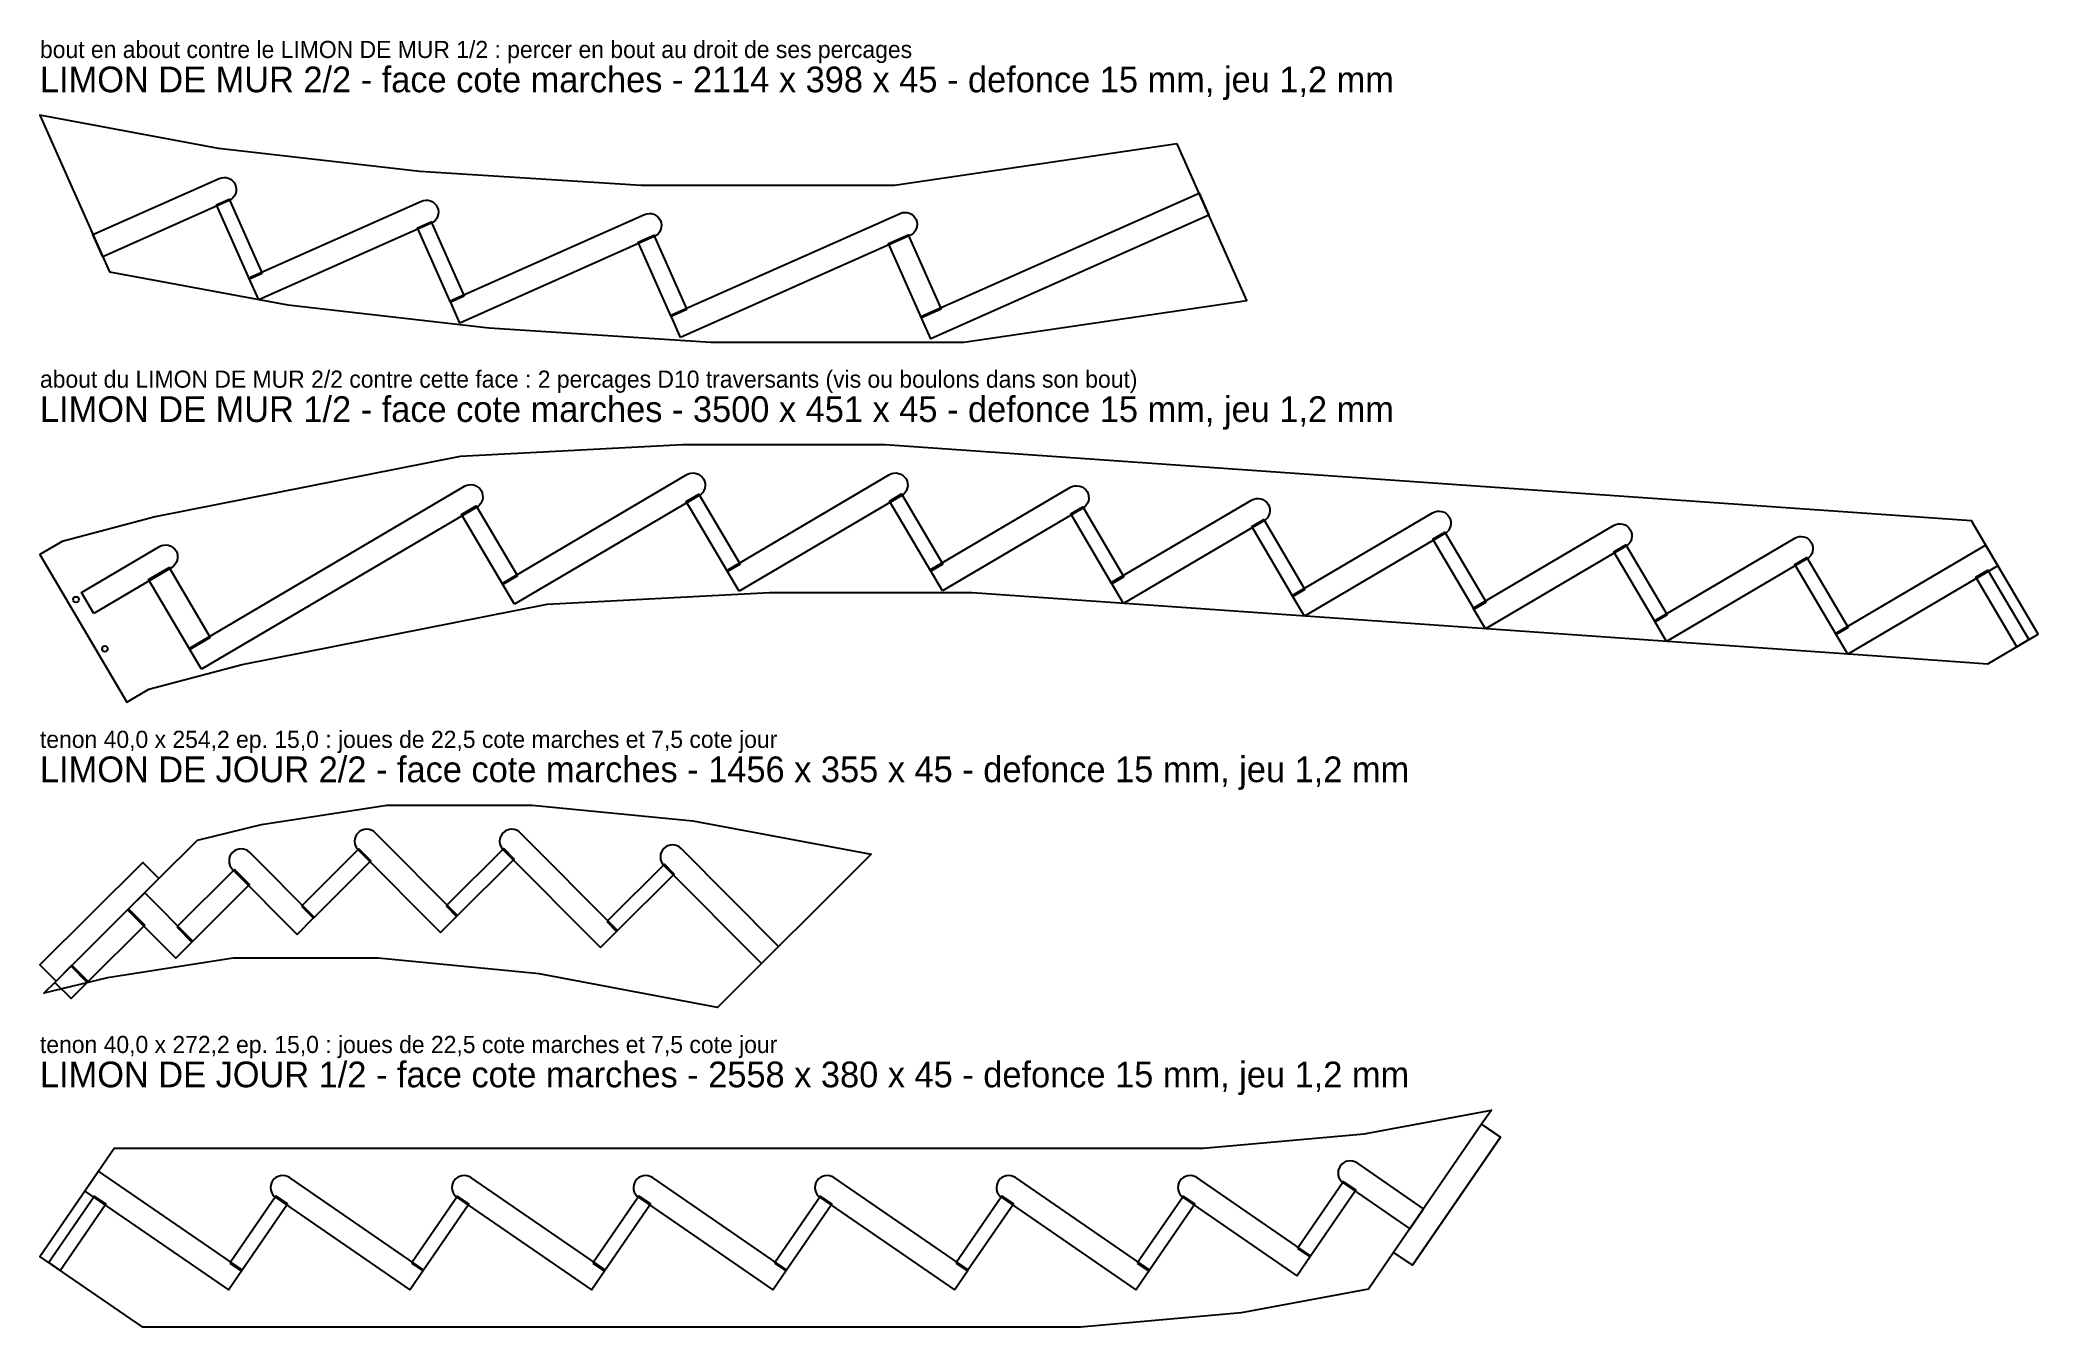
# Model space of a CAD drawing. Header units: millimetres. Extents: x 0 to 3499, y 0 to 2254.
import ezdxf

# ---------------------------------------------------------------- set-up
doc = ezdxf.new("R2010")
doc.units = ezdxf.units.MM
for name, color, linetype in [('DECOUPE', 7, 'CONTINUOUS'), ('DEFONCE', 1, 'CONTINUOUS'), ('PERCAGE', 30, 'CONTINUOUS'), ('TENON', 6, 'CONTINUOUS'), ('TEXTE', 3, 'CONTINUOUS')]:
    doc.layers.add(name, color=color, linetype=linetype)

msp = doc.modelspace()

# ---------------------------------------------------------------- linework, layer by layer
at = {"layer": 'DECOUPE'}
for points in [[(1991.964, 2071.649), (1496.411, 1998.874), (1053.019, 1998.874), (665.013, 2023.477), (312.485, 2063.84), (0, 2121.99), (121.788, 1847.823), (434.274, 1789.673), (786.801, 1749.31), (1174.807, 1724.707), (1618.199, 1724.707), (2113.752, 1797.482)], [(3382.736, 1411.348), (3065.664, 1433.574), (2748.592, 1455.801), (2431.52, 1478.027), (2114.449, 1500.254), (1797.377, 1522.48), (1480.305, 1544.707), (1125.474, 1544.707), (736.071, 1524.356), (201.732, 1418.688), (38.78, 1375.371), (0, 1352.544), (152.185, 1094.01), (190.965, 1116.838), (353.918, 1160.154), (888.257, 1265.822), (1277.66, 1286.173), (1632.49, 1286.173), (1949.562, 1263.947), (2266.634, 1241.72), (2583.706, 1219.494), (2900.778, 1197.267), (3217.85, 1175.041), (3411.616, 1161.458), (3499.412, 1213.139)], [(276.178, 852.705), (387.755, 879.715), (607.675, 914.01), (861.763, 914.01), (1143.251, 886.508), (1455.664, 827.967), (1186.465, 559.765), (874.053, 618.306), (592.565, 645.808), (338.477, 645.808), (118.557, 611.513), (6.979, 584.503), (28.232, 605.676), (0, 634.013), (180.061, 813.408), (208.293, 785.071)], [(130.25, 313.194), (448.1, 313.194), (765.95, 313.194), (1083.8, 313.194), (1401.65, 313.194), (1719.5, 313.194), (2037.35, 313.194), (2319.088, 338.007), (2541.933, 379.765), (2524.944, 355.039), (2557.912, 332.386), (2403.778, 108.062), (2370.811, 130.714), (2326.737, 66.57), (2103.892, 24.812), (1822.154, 0), (1504.304, 0), (1186.454, 0), (868.604, 0), (550.754, 0), (232.904, 0), (179.929, 0), (0, 123.629)]]:
    msp.add_lwpolyline(points, close=True, dxfattribs=at)
at = {"layer": 'DEFONCE'}
for points in [[(110.097, 1874.143), (92.884, 1912.892), (314.019, 2011.123, -0.414214), (341.999, 2000.355, -0.414214), (331.231, 1972.374)], [(383.102, 1798.456), (365.889, 1837.204), (667.959, 1971.387, -0.414214), (695.94, 1960.619, -0.414214), (685.172, 1932.639)], [(735.426, 1758.002), (718.213, 1796.751), (1058.631, 1947.968, -0.414214), (1086.612, 1937.2, -0.414214), (1075.843, 1909.219)], [(1121.973, 1732.75), (1104.76, 1771.499), (1506.446, 1949.933, -0.414214), (1534.427, 1939.165, -0.414214), (1523.659, 1911.184)], [(282.856, 1151.743), (261.347, 1188.283), (743.591, 1472.155, -0.414214), (772.616, 1464.64, -0.414214), (765.1, 1435.616)], [(830.969, 1265.519), (809.46, 1302.058), (1132.994, 1492.506, -0.414214), (1162.018, 1484.991, -0.414214), (1154.503, 1455.967)], [(1224.297, 1288.18), (1202.788, 1324.72), (1487.825, 1492.506, -0.414214), (1516.849, 1484.991, -0.414214), (1509.334, 1455.967)], [(1580.652, 1289.078), (1559.143, 1325.617), (1804.897, 1470.28, -0.414214), (1833.921, 1462.764, -0.414214), (1826.405, 1433.74)], [(1897.723, 1266.851), (1876.215, 1303.39), (2121.969, 1448.053, -0.414214), (2150.993, 1440.538, -0.414214), (2143.477, 1411.514)], [(2214.795, 1244.625), (2193.286, 1281.164), (2439.04, 1425.827, -0.414214), (2468.065, 1418.311, -0.414214), (2460.549, 1389.287)], [(2531.867, 1222.398), (2510.358, 1258.937), (2756.112, 1403.6, -0.414214), (2785.136, 1396.085, -0.414214), (2777.621, 1367.061)], [(94.081, 1249.491), (72.572, 1286.031), (209.252, 1366.488, -0.414214), (238.276, 1358.972, -0.414214), (230.761, 1329.948)], [(2848.939, 1200.172), (2827.43, 1236.711), (3073.184, 1381.374, -0.414214), (3102.208, 1373.858, -0.414214), (3094.693, 1344.834)], [(701.379, 690.742), (731.416, 720.667), (587.22, 865.399, 0.414214), (557.239, 865.454, 0.414214), (557.183, 835.473)], [(981.619, 664.493), (1011.656, 694.418), (841.308, 865.399, 0.414214), (811.327, 865.454, 0.414214), (811.271, 835.473)], [(1263.541, 636.555), (1293.578, 666.481), (1122.796, 837.897, 0.414214), (1092.815, 837.952, 0.414214), (1092.76, 807.971)], [(450.477, 687.544), (480.514, 717.47), (367.3, 831.104, 0.414214), (337.319, 831.16, 0.414214), (337.263, 801.178)], [(2399.329, 172.22), (2423.34, 207.166), (2306.662, 287.336, 0.414214), (2277.183, 281.868, 0.414214), (2282.65, 252.39)], [(647.973, 65.208), (671.985, 100.154), (436.948, 261.648, 0.414214), (407.47, 256.18, 0.414214), (412.937, 226.702)], [(965.823, 65.208), (989.835, 100.154), (754.798, 261.648, 0.414214), (725.32, 256.18, 0.414214), (730.787, 226.702)], [(1283.673, 65.208), (1307.685, 100.154), (1072.648, 261.648, 0.414214), (1043.17, 256.18, 0.414214), (1048.637, 226.702)], [(1601.523, 65.208), (1625.535, 100.154), (1390.498, 261.648, 0.414214), (1361.02, 256.18, 0.414214), (1366.487, 226.702)], [(1919.373, 65.208), (1943.385, 100.154), (1708.348, 261.648, 0.414214), (1678.87, 256.18, 0.414214), (1684.337, 226.702)], [(2201.295, 89.895), (2225.306, 124.84), (2026.198, 261.648, 0.414214), (1996.72, 256.18, 0.414214), (2002.187, 226.702)]]:
    msp.add_lwpolyline(points, format="xyb", close=True, dxfattribs=at)
for points in [[(389.162, 1844.917), (366.864, 1835.011), (309.055, 1965.149), (331.354, 1975.055)], [(2047.391, 1946.872), (1560.244, 1730.476), (1543.032, 1769.225), (2030.179, 1985.621)], [(743.006, 1805.138), (719.187, 1794.557), (661.378, 1924.695), (685.197, 1935.276)], [(1132.983, 1781.41), (1105.734, 1769.306), (1047.925, 1899.444), (1075.174, 1911.548)], [(1578.36, 1782.292), (1544.006, 1767.032), (1486.197, 1897.17), (1520.551, 1912.43)], [(836.4, 1315.131), (810.677, 1299.99), (738.44, 1422.707), (764.163, 1437.849)], [(1226.466, 1335.873), (1204.005, 1322.651), (1131.768, 1445.369), (1154.229, 1458.59)], [(1581.388, 1335.926), (1560.36, 1323.549), (1488.123, 1446.266), (1509.15, 1458.644)], [(1898.459, 1313.7), (1877.432, 1301.322), (1805.195, 1424.039), (1826.222, 1436.417)], [(2215.531, 1291.473), (2194.504, 1279.096), (2122.267, 1401.813), (2143.294, 1414.191)], [(2532.603, 1269.247), (2511.576, 1256.869), (2439.339, 1379.586), (2460.366, 1391.964)], [(2849.675, 1247.02), (2828.648, 1234.643), (2756.41, 1357.36), (2777.438, 1369.738)], [(3429, 1332.753), (3166.011, 1177.945), (3144.502, 1214.484), (3407.492, 1369.293)], [(298.363, 1207.287), (262.564, 1186.214), (190.327, 1308.932), (226.125, 1330.004)], [(3166.747, 1224.794), (3145.72, 1212.416), (3073.482, 1335.133), (3094.51, 1347.511)], [(3483.21, 1203.602), (3462.183, 1191.224), (3390.554, 1312.907), (3411.582, 1325.285)], [(457.77, 736.898), (478.814, 715.776), (579.692, 816.281), (558.648, 837.403)], [(711.321, 737.437), (729.716, 718.973), (830.595, 819.479), (812.199, 837.942)], [(992.734, 710.01), (1009.956, 692.724), (1110.834, 793.23), (1093.613, 810.515)], [(239.733, 700.713), (266.264, 674.083), (367.143, 774.588), (340.611, 801.219)], [(153.556, 730.537), (237.928, 645.851), (267.965, 675.777), (183.593, 760.462)], [(54.378, 631.725), (82.799, 603.198), (183.678, 703.703), (155.256, 732.231)], [(26.041, 603.494), (54.463, 574.966), (84.5, 604.892), (56.078, 633.419)], [(78.603, 238.028), (330.123, 65.208), (354.135, 100.154), (102.614, 272.974)], [(2202.466, 137.622), (2223.947, 122.862), (2304.589, 240.228), (2283.108, 254.987)], [(15.495, 112.983), (35.605, 99.165), (115.568, 215.541), (95.457, 229.359)], [(332.665, 111.994), (352.776, 98.176), (433.417, 215.541), (413.307, 229.359)], [(650.515, 111.994), (670.626, 98.176), (751.267, 215.541), (731.157, 229.359)], [(968.365, 111.994), (988.476, 98.176), (1069.117, 215.541), (1049.007, 229.359)], [(1286.215, 111.994), (1306.326, 98.176), (1386.967, 215.541), (1366.857, 229.359)], [(1604.065, 111.994), (1624.175, 98.176), (1704.817, 215.541), (1684.707, 229.359)], [(1921.915, 111.994), (1942.025, 98.176), (2022.667, 215.541), (2002.557, 229.359)]]:
    msp.add_lwpolyline(points, close=True, dxfattribs=at)
at = {"layer": 'PERCAGE'}
for centre in [(63.138, 1273.671), (113.867, 1187.493)]:
    msp.add_circle(centre, 5, dxfattribs=at)
at = {"layer": 'TENON'}
for points in [[(0, 634.013), (28.232, 605.676), (208.293, 785.071), (180.061, 813.408)], [(2370.811, 130.714), (2403.778, 108.062), (2557.912, 332.386), (2524.944, 355.039)]]:
    msp.add_lwpolyline(points, close=True, dxfattribs=at)

# ---------------------------------------------------------------- texts
at = {"layer": 'TEXTE'}
for s, height, p in [('bout en about contre le LIMON DE MUR 1/2 : percer en bout au droit de ses percages', 30, (0, 2221.99)), ('LIMON DE MUR 2/2 - face cote marches - 2114 x 398 x 45 - defonce 15 mm, jeu 1,2 mm', 45, (0, 2161.99)), ('about du LIMON DE MUR 2/2 contre cette face : 2 percages D10 traversants (vis ou boulons dans son bout)', 30, (0, 1644.707)), ('LIMON DE MUR 1/2 - face cote marches - 3500 x 451 x 45 - defonce 15 mm, jeu 1,2 mm', 45, (0, 1584.707)), ('tenon 40,0 x 254,2 ep. 15,0 : joues de 22,5 cote marches et 7,5 cote jour', 30, (0, 1014.01)), ('LIMON DE JOUR 2/2 - face cote marches - 1456 x 355 x 45 - defonce 15 mm, jeu 1,2 mm', 45, (0, 954.01)), ('tenon 40,0 x 272,2 ep. 15,0 : joues de 22,5 cote marches et 7,5 cote jour', 30, (0, 479.765)), ('LIMON DE JOUR 1/2 - face cote marches - 2558 x 380 x 45 - defonce 15 mm, jeu 1,2 mm', 45, (0, 419.765))]:
    msp.add_text(s, height=height, dxfattribs=at).set_placement(p)

doc.saveas('drawing.dxf')
